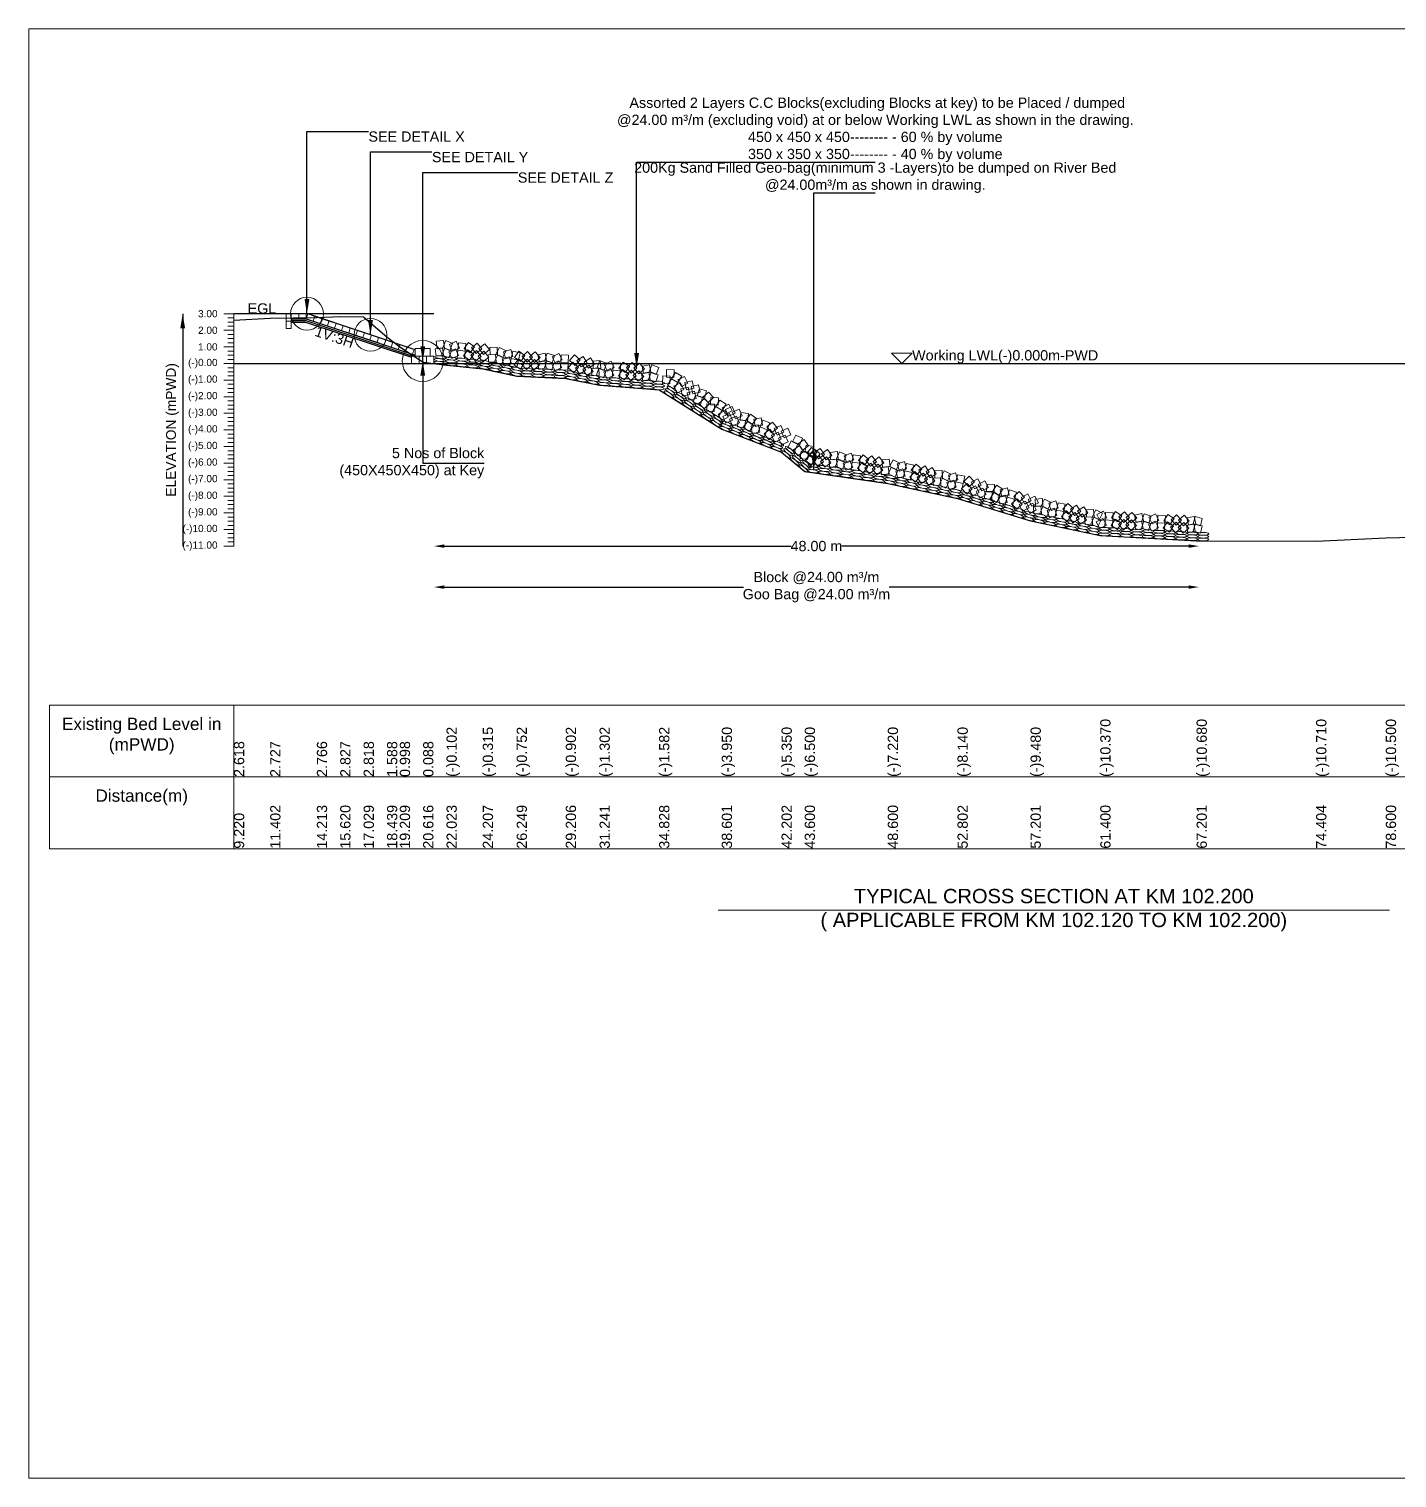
# Model space of a CAD drawing. Header units: inches. Extents: x 89000 to 380017, y -7071 to 0.
# Drawn here: x 175000 to 181674, y -7071 to 0 of the extents above; entities that cross this region are included whole.
import ezdxf

# ---------------------------------------------------------------- set-up
doc = ezdxf.new("R2010")
doc.units = ezdxf.units.IN
doc.header["$LTSCALE"] = 7
doc.header["$MEASUREMENT"] = 0
for name, color, linetype, lineweight in [('Cross section Data Border', 7, 'Continuous', 9), ('Cross Section Labels', 7, 'Continuous', 9), ('Existing_Bed_Level for Xsection', 7, 'Continuous', 25), ('Long Section Labels', 7, 'Continuous', 9)]:
    doc.layers.add(name, color=color, linetype=linetype, lineweight=lineweight)
doc.styles.get("Standard").update_dxf_attribs({"font": 'arial.ttf'})
doc.dimstyles.new('Appron Lebeling Style', dxfattribs={"dimtxt": 50, "dimasz": 50, "dimexe": 0.18, "dimexo": 0.0625, "dimgap": 0.09, "dimtad": 0, "dimtih": 1, "dimtoh": 1, "dimdec": 4, "dimzin": 0, "dimdsep": 46, "dimtxsty": 'Standard', "dimcen": 0.09, "dimse1": 1, "dimse2": 1, "dimadec": 0, "dimazin": 0, "dimtfac": 1, "dimtdec": 4, "dimtofl": 0, "dimtmove": 0, "dimatfit": 3, "dimfxl": 1, "dimtolj": 1, "dimtzin": 0, "dimarcsym": 0})
doc.dimstyles.get("Standard").update_dxf_attribs({"dimtxt": 0.18, "dimasz": 0.18, "dimexe": 0.18, "dimexo": 0.0625, "dimgap": 0.09, "dimtad": 0, "dimtih": 1, "dimtoh": 1, "dimdec": 4, "dimzin": 0, "dimdsep": 46, "dimtxsty": 'Standard', "dimcen": 0.09, "dimadec": 0, "dimazin": 0, "dimtfac": 1, "dimtdec": 4, "dimtofl": 0, "dimtmove": 0, "dimatfit": 3, "dimfxl": 1, "dimtolj": 1, "dimtzin": 0, "dimarcsym": 0})

# ---------------------------------------------------------------- blocks, each defined once
blk = doc.blocks.new('*D9')
at = {"layer": 'Cross Section Labels', "color": 0, "lineweight": -2, "transparency": 16777216}
for p, q in [((177025.9, -2523.5), (178718.3, -2523.5)), ((180657.9, -2523.5), (178965.5, -2523.5))]:
    blk.add_line(p, q, dxfattribs=at)
at = {"layer": 'Cross Section Labels', "color": 0, "transparency": 16777216}
for points in [[(177025.9, -2515.2), (177025.9, -2531.8), (176975.9, -2523.5)], [(180657.9, -2515.2), (180657.9, -2531.8), (180707.9, -2523.5)]]:
    blk.add_solid(points, dxfattribs=at)
at = {"layer": 'Defpoints', "color": 0, "transparency": 16777216}
for p in [(176975.9, -1632.5), (180707.9, -2497.6), (180707.9, -2523.5)]:
    blk.add_point(p, dxfattribs=at)
at = {"layer": 'Cross Section Labels', "color": 0, "transparency": 16777216, "insert": (178841.9, -2523.5), "char_height": 50, "attachment_point": 5}
blk.add_mtext('\\A1;48.00 m', dxfattribs=at)
blk = doc.blocks.new('*D10')
at = {"layer": 'Cross Section Labels', "color": 0, "lineweight": -2, "transparency": 16777216}
for p, q in [((177025.9, -2723.5), (178486.3, -2723.5)), ((180657.9, -2723.5), (179197.5, -2723.5))]:
    blk.add_line(p, q, dxfattribs=at)
at = {"layer": 'Cross Section Labels', "color": 0, "transparency": 16777216}
for points in [[(177025.9, -2715.2), (177025.9, -2731.8), (176975.9, -2723.5)], [(180657.9, -2715.2), (180657.9, -2731.8), (180707.9, -2723.5)]]:
    blk.add_solid(points, dxfattribs=at)
at = {"layer": 'Defpoints', "color": 0, "transparency": 16777216}
for p in [(176975.9, -1632.5), (180707.9, -2497.6), (180707.9, -2723.5)]:
    blk.add_point(p, dxfattribs=at)
at = {"layer": 'Cross Section Labels', "color": 0, "transparency": 16777216, "insert": (178841.9, -2723.5), "char_height": 50, "attachment_point": 5}
blk.add_mtext('\\A1;Block @24.00 m³/m ^JGoo Bag @24.00 m³/m ', dxfattribs=at)

msp = doc.modelspace()

# ---------------------------------------------------------------- linework, layer by layer
at = {"layer": 'Cross section Data Border'}
msp.add_lwpolyline([(175100, -3300), (184146.33638, -3300), (184146.33638, -4000), (175100, -4000)], close=True, dxfattribs=at)
for points in [[(176000, -3300), (176000, -4000)], [(175100, -3650), (184146.33638, -3650)]]:
    msp.add_lwpolyline(points, dxfattribs=at)
at = {"layer": 'Cross Section Labels'}
for points in [[(175000, 0), (185000, 0), (185000, -7071), (175000, -7071)], [(179258.66642, -1632.49), (179308.66642, -1582.49), (179208.66642, -1582.49)]]:
    msp.add_lwpolyline(points, close=True, dxfattribs=at)
msp.add_lwpolyline([(178362, -4300), (180000, -4300), (181638, -4300)], dxfattribs=at)
for centre, radius in [((176356.21642, -1389.49), 80), ((176666.04142, -1492.765), 80), ((176921.19142, -1620.34), 100)]:
    msp.add_circle(centre, radius, dxfattribs=at)
at = {"layer": 'Existing_Bed_Level for Xsection'}
for points in [[(176975.86642, -1389.49), (176000, -1389.49)], [(176000, -1420.432), (176176.75899, -1411.603), (176404.4432, -1408.444), (176518.47735, -1403.503), (176632.59719, -1404.232), (176746.7831, -1503.862), (176809.17609, -1551.652), (176923.07468, -1625.362), (177037.05686, -1640.752), (177214.01929, -1658.005), (177379.37047, -1693.402), (177618.91616, -1705.552), (177783.73779, -1737.952), (178074.29701, -1760.632), (178379.85887, -1952.44), (178671.57045, -2065.84), (178784.85405, -2158.99), (179189.85023, -2217.31), (179530.13962, -2291.83), (179886.53018, -2400.37), (180226.64328, -2472.46), (180696.51333, -2497.57), (181279.96528, -2500), (181619.83751, -2482.99), (182089.924, -2472.46)], [(176884.74142, -1565.665), (176359.95741, -1390.737), (176356.21642, -1389.49), (176352.27308, -1389.49), (176279.37308, -1389.49)], [(176279.37308, -1413.79), (176352.27308, -1413.79), (176884.74142, -1591.27945)], [(176279.37308, -1421.89), (176350.95863, -1421.89), (176873.40863, -1596.04)], [(176279.37308, -1429.99), (176349.64418, -1429.99), (176866.51642, -1602.28075)], [(176000, -1632.49), (183531.4803, -1632.49)]]:
    msp.add_lwpolyline(points, dxfattribs=at)
at = {"layer": 'Long Section Labels'}
for points in [[(176000, -1389.49), (175950, -1389.49)], [(176000, -1409.74), (175970, -1409.74)], [(176000, -2523.49), (176000, -2442.49), (176000, -2361.49), (176000, -2280.49), (176000, -2199.49), (176000, -2118.49), (176000, -2037.49), (176000, -1956.49), (176000, -1875.49), (176000, -1794.49), (176000, -1713.49), (176000, -1632.49), (176000, -1551.49), (176000, -1470.49), (176000, -1389.49)], [(176000, -1470.49), (175950, -1470.49)], [(176000, -1429.99), (175970, -1429.99)], [(176000, -1450.24), (175970, -1450.24)], [(176000, -1551.49), (175950, -1551.49)], [(176000, -1490.74), (175970, -1490.74)], [(176000, -1510.99), (175970, -1510.99)], [(176000, -1531.24), (175970, -1531.24)], [(176000, -1571.74), (175970, -1571.74)], [(176000, -1591.99), (175970, -1591.99)], [(176000, -1612.24), (175970, -1612.24)], [(176000, -1632.49), (175950, -1632.49)], [(176000, -1652.74), (175970, -1652.74)], [(176000, -1672.99), (175970, -1672.99)], [(176000, -1693.24), (175970, -1693.24)], [(176000, -1713.49), (175950, -1713.49)], [(176000, -1733.74), (175970, -1733.74)], [(176000, -1753.99), (175970, -1753.99)], [(176000, -1794.49), (175950, -1794.49)], [(176000, -1774.24), (175970, -1774.24)], [(176000, -1814.74), (175970, -1814.74)], [(176000, -1834.99), (175970, -1834.99)], [(176000, -1875.49), (175950, -1875.49)], [(176000, -1855.24), (175970, -1855.24)], [(176000, -1895.74), (175970, -1895.74)], [(176000, -1956.49), (175950, -1956.49)], [(176000, -1915.99), (175970, -1915.99)], [(176000, -1936.24), (175970, -1936.24)], [(176000, -1976.74), (175970, -1976.74)], [(176000, -2037.49), (175950, -2037.49)], [(176000, -1996.99), (175970, -1996.99)], [(176000, -2017.24), (175970, -2017.24)], [(176000, -2118.49), (175950, -2118.49)], [(176000, -2057.74), (175970, -2057.74)], [(176000, -2077.99), (175970, -2077.99)], [(176000, -2098.24), (175970, -2098.24)], [(176000, -2138.74), (175970, -2138.74)], [(176000, -2158.99), (175970, -2158.99)], [(176000, -2179.24), (175970, -2179.24)], [(176000, -2199.49), (175950, -2199.49)], [(176000, -2219.74), (175970, -2219.74)], [(176000, -2239.99), (175970, -2239.99)], [(176000, -2260.24), (175970, -2260.24)], [(176000, -2280.49), (175950, -2280.49)], [(176000, -2300.74), (175970, -2300.74)], [(176000, -2320.99), (175970, -2320.99)], [(176000, -2361.49), (175950, -2361.49)], [(176000, -2341.24), (175970, -2341.24)], [(176000, -2381.74), (175970, -2381.74)], [(176000, -2401.99), (175970, -2401.99)], [(176000, -2442.49), (175950, -2442.49)], [(176000, -2422.24), (175970, -2422.24)], [(176000, -2462.74), (175970, -2462.74)], [(176000, -2523.49), (175950, -2523.49)], [(176000, -2482.99), (175970, -2482.99)], [(176000, -2503.24), (175970, -2503.24)]]:
    msp.add_lwpolyline(points, dxfattribs=at)
for points in [[(176279.37308, -1389.49), (176255.07308, -1389.49), (176255.07308, -1425.94), (176279.37308, -1425.94)], [(176315.82308, -1389.49), (176279.37308, -1389.49), (176279.37308, -1413.79), (176315.82308, -1413.79)], [(176352.27308, -1389.49), (176315.82308, -1389.49), (176315.82308, -1413.79), (176352.27308, -1413.79)], [(176394.53692, -1402.2635), (176359.95741, -1390.737), (176352.27308, -1413.79), (176386.85258, -1425.3165)], [(176429.11642, -1413.79), (176394.53692, -1402.2635), (176386.85258, -1425.3165), (176421.43209, -1436.843)], [(176463.69593, -1425.3165), (176429.11642, -1413.79), (176421.43209, -1436.843), (176456.0116, -1448.36951)], [(176279.37308, -1425.94), (176255.07308, -1425.94), (176255.07308, -1462.39), (176279.37308, -1462.39)], [(176498.27544, -1436.843), (176463.69593, -1425.3165), (176456.0116, -1448.36951), (176490.5911, -1459.89601)], [(176532.85494, -1448.36951), (176498.27544, -1436.843), (176490.5911, -1459.89601), (176525.17061, -1471.42251)], [(176567.43445, -1459.89601), (176532.85494, -1448.36951), (176525.17061, -1471.42251), (176559.75011, -1482.94901)], [(176602.01396, -1471.42251), (176567.43445, -1459.89601), (176559.75011, -1482.94901), (176594.32962, -1494.47551)], [(176636.59346, -1482.94901), (176602.01396, -1471.42251), (176594.32962, -1494.47551), (176628.90913, -1506.00202)], [(176671.17297, -1494.47551), (176636.59346, -1482.94901), (176628.90913, -1506.00202), (176663.48863, -1517.52852)], [(176705.75247, -1506.00202), (176671.17297, -1494.47551), (176663.48863, -1517.52852), (176698.06814, -1529.05502)], [(176740.33198, -1517.52852), (176705.75247, -1506.00202), (176698.06814, -1529.05502), (176732.64765, -1540.58152)], [(176774.91149, -1529.05502), (176740.33198, -1517.52852), (176732.64765, -1540.58152), (176767.22715, -1552.10802)], [(176809.49099, -1540.58152), (176774.91149, -1529.05502), (176767.22715, -1552.10802), (176801.80666, -1563.63453)], [(176844.0705, -1552.10802), (176809.49099, -1540.58152), (176801.80666, -1563.63453), (176836.38616, -1575.16103)], [(176878.65001, -1563.63453), (176844.0705, -1552.10802), (176836.38616, -1575.16103), (176870.96567, -1586.68753)], [(177017.64747, -1555.52996), (176981.49469, -1560.17526), (176986.13999, -1596.32804), (177022.29277, -1591.68275)], [(177022.52473, -1519.40774), (176986.37195, -1524.05304), (176991.01725, -1560.20582), (177027.17003, -1555.56053)], [(177066.7398, -1534.9044), (177033.11356, -1520.83746), (177019.04662, -1554.46369), (177052.67286, -1568.53063)], [(177084.681, -1523.94519), (177051.48585, -1539.00123), (177066.5419, -1572.19638), (177099.73705, -1557.14034)], [(177131.7969, -1535.23719), (177095.51891, -1531.70026), (177091.98198, -1567.97825), (177128.25997, -1571.51518)], [(177173.59053, -1550.90586), (177143.92865, -1529.72155), (177122.74433, -1559.38344), (177152.40622, -1580.56775)], [(177186.95663, -1533.03017), (177158.79401, -1556.17038), (177181.93422, -1584.333), (177210.09684, -1561.19279)], [(177246.37682, -1564.70929), (177223.21419, -1536.56511), (177195.07001, -1559.72774), (177218.23264, -1587.87192)], [(177284.46021, -1552.09537), (177248.05781, -1553.95756), (177249.92001, -1590.35996), (177286.32241, -1588.49777)], [(177327.35825, -1570.93354), (177294.9084, -1554.33203), (177278.30689, -1586.78187), (177310.75674, -1603.38338)], [(176902.96642, -1596.04), (176866.51642, -1596.04), (176866.51642, -1632.49), (176902.96642, -1632.49)], [(176921.19142, -1559.59), (176884.74142, -1559.59), (176884.74142, -1596.04), (176921.19142, -1596.04)], [(176939.41642, -1596.04), (176902.96642, -1596.04), (176902.96642, -1632.49), (176939.41642, -1632.49)], [(176957.64142, -1559.59), (176921.19142, -1559.59), (176921.19142, -1596.04), (176957.64142, -1596.04)], [(176975.86642, -1596.04), (176939.41642, -1596.04), (176939.41642, -1632.49), (176975.86642, -1632.49)], [(177061.86254, -1571.02662), (177028.2363, -1556.95968), (177014.16936, -1590.58592), (177047.7956, -1604.65285)], [(177081.14407, -1560.22318), (177047.94892, -1575.27923), (177063.00497, -1608.47437), (177096.20012, -1593.41833)], [(177128.25997, -1571.51518), (177091.98198, -1567.97825), (177088.44505, -1604.25624), (177124.72304, -1607.79317)], [(177170.0536, -1587.18385), (177140.39171, -1565.99954), (177119.2074, -1595.66143), (177148.86929, -1616.84574)], [(177183.41969, -1569.30816), (177155.25708, -1592.44837), (177178.39729, -1620.61099), (177206.55991, -1597.47078)], [(177242.83989, -1600.98728), (177219.67726, -1572.8431), (177191.53307, -1596.00573), (177214.69571, -1624.14991)], [(177276.83017, -1587.73783), (177240.42777, -1589.60002), (177242.28997, -1626.00242), (177278.69237, -1624.14023)], [(177319.72821, -1606.576), (177287.27836, -1589.97449), (177270.67685, -1622.42433), (177303.1267, -1639.02584)], [(177342.59317, -1599.18938), (177307.90416, -1610.38203), (177319.09682, -1645.07103), (177353.78582, -1633.87838)], [(177350.22321, -1563.54692), (177315.5342, -1574.73957), (177326.72686, -1609.42857), (177361.41586, -1598.23592)], [(177388.1237, -1615.75404), (177352.48124, -1608.124), (177344.8512, -1643.76646), (177380.49366, -1651.3965)], [(177395.75374, -1580.11158), (177360.11128, -1572.48154), (177352.48124, -1608.124), (177388.1237, -1615.75404)], [(177418.10162, -1629.06064), (177387.48687, -1609.27833), (177367.70456, -1639.89308), (177398.31931, -1659.67539)], [(177419.94803, -1592.65743), (177389.33328, -1572.87512), (177369.55097, -1603.48987), (177400.16572, -1623.27218)], [(177430.62215, -1610.58283), (177403.56586, -1635.00741), (177427.99044, -1662.06369), (177455.04672, -1637.63912)], [(177432.46856, -1574.17963), (177405.41227, -1598.6042), (177429.83684, -1625.66049), (177456.89313, -1601.23592)], [(177491.45097, -1639.46503), (177467.00486, -1612.4282), (177439.96803, -1636.87431), (177464.41414, -1663.91114)], [(177493.29738, -1603.06183), (177468.85126, -1576.025), (177441.81443, -1600.47111), (177466.26055, -1627.50794)], [(177516.10953, -1618.37376), (177480.47038, -1626.01926), (177488.11588, -1661.6584), (177523.75503, -1654.0129)], [(177517.95593, -1581.97055), (177482.31679, -1589.61605), (177489.96229, -1625.2552), (177525.60143, -1617.6097)], [(177561.46338, -1630.1273), (177526.78072, -1618.91501), (177515.56843, -1653.59767), (177550.25109, -1664.80996)], [(177563.30979, -1593.7241), (177528.62713, -1582.51181), (177517.41484, -1617.19447), (177552.0975, -1628.40676)], [(177582.85716, -1619.18771), (177550.39792, -1635.77084), (177566.98106, -1668.23008), (177599.4403, -1651.64695)], [(177584.70357, -1582.7845), (177552.24433, -1599.36764), (177568.82747, -1631.82688), (177601.2867, -1615.24374)], [(177632.29353, -1591.8737), (177595.89032, -1590.02729), (177594.04392, -1626.4305), (177630.44712, -1628.2769)], [(177688.48588, -1614.59212), (177661.01301, -1590.63709), (177637.05797, -1618.10996), (177664.53085, -1642.06499)], [(177703.51894, -1598.09363), (177673.24939, -1618.4002), (177693.55596, -1648.66975), (177723.82551, -1628.36318)], [(177759.59499, -1635.37369), (177739.26432, -1605.12032), (177709.01095, -1625.45099), (177729.34162, -1655.70436)], [(177787.01499, -1618.02347), (177750.64898, -1620.49648), (177753.12199, -1656.86249), (177789.488, -1654.38949)], [(177818.10536, -1631.43591), (177783.74071, -1619.2838), (177771.5886, -1653.64844), (177805.95324, -1665.80056)], [(177839.78896, -1621.08266), (177806.89039, -1636.77619), (177822.58392, -1669.67475), (177855.48249, -1653.98122)], [(177929.20198, -1646.32339), (177899.137, -1625.71515), (177878.52876, -1655.78013), (177908.59374, -1676.38837)], [(177630.44712, -1628.2769), (177594.04392, -1626.4305), (177592.19751, -1662.8337), (177628.60071, -1664.68011)], [(177681.45523, -1650.35764), (177653.98236, -1626.40261), (177630.02733, -1653.87548), (177657.5002, -1677.83052)], [(177696.48829, -1633.85915), (177666.21874, -1654.16572), (177686.52531, -1684.43527), (177716.79486, -1664.1287)], [(177752.56434, -1671.13921), (177732.23367, -1640.88584), (177701.9803, -1661.21651), (177722.31097, -1691.46988)], [(177779.98434, -1653.789), (177743.61833, -1656.262), (177746.09134, -1692.62802), (177782.45735, -1690.15501)], [(177815.26883, -1667.77538), (177780.90419, -1655.62326), (177768.75207, -1689.98791), (177803.11671, -1702.14002)], [(177836.95243, -1657.42212), (177804.05387, -1673.11565), (177819.7474, -1706.01422), (177852.64596, -1690.32069)], [(177884.27737, -1667.80323), (177847.93791, -1664.9667), (177845.10138, -1701.30616), (177881.44085, -1704.14269)], [(177887.1139, -1631.46376), (177850.77444, -1628.62724), (177847.93791, -1664.9667), (177884.27737, -1667.80323)], [(177926.36545, -1682.66285), (177896.30047, -1662.05461), (177875.69223, -1692.11959), (177905.75721, -1712.72783)], [(177939.38426, -1664.53267), (177911.67322, -1688.21179), (177935.35235, -1715.92283), (177963.06339, -1692.24371)], [(177942.22079, -1628.19321), (177914.50975, -1651.87233), (177938.18887, -1679.58337), (177965.89991, -1655.90424)], [(177999.40445, -1695.05977), (177975.70327, -1667.3676), (177948.01109, -1691.06878), (177971.71227, -1718.76095)], [(178002.24097, -1658.72031), (177978.53979, -1631.02813), (177950.84762, -1654.72932), (177974.5488, -1682.42149)], [(178024.62792, -1674.64746), (177988.79389, -1681.32012), (177995.46654, -1717.15415), (178031.30058, -1710.48149)], [(178027.46445, -1638.30799), (177991.63041, -1644.98065), (177998.30307, -1680.81469), (178034.13711, -1674.14203)], [(178069.64507, -1687.63107), (178035.28043, -1675.47895), (178023.12832, -1709.84359), (178057.49296, -1721.99571)], [(178072.4816, -1651.2916), (178038.11696, -1639.13949), (178025.96485, -1673.50413), (178060.32949, -1685.65624)], [(178128.07054, -1694.70472), (178091.64624, -1693.33618), (178090.2777, -1729.76048), (178126.702, -1731.12902)], [(178147.4494, -1663.83301), (178111.0251, -1662.46447), (178109.65656, -1698.88877), (178146.08086, -1700.25731)], [(178184.54997, -1694.99333), (178153.67826, -1675.61447), (178134.2994, -1706.48618), (178165.17111, -1725.86504)], [(178214.93328, -1727.68995), (178197.86774, -1695.48173), (178165.65951, -1712.54727), (178182.72505, -1744.7555)], [(178165.17111, -1725.86504), (178134.2994, -1706.48618), (178114.92055, -1737.35788), (178145.79225, -1756.73674)], [(178195.55442, -1758.56166), (178178.48888, -1726.35344), (178146.28065, -1743.41898), (178163.34619, -1775.6272)], [(178215.50086, -1748.54504), (178179.96511, -1756.65756), (178188.07763, -1792.19331), (178223.61338, -1784.08079)], [(178234.87972, -1717.67334), (178199.34397, -1725.78586), (178207.45649, -1761.32161), (178242.99224, -1753.20909)], [(178273.87486, -1772.57056), (178265.73404, -1737.04128), (178230.20476, -1745.1821), (178238.34558, -1780.71138)], [(178305.69097, -1766.1971), (178270.85343, -1755.47573), (178260.13206, -1790.31328), (178294.96961, -1801.03465)], [(178254.496, -1803.44227), (178246.35518, -1767.91299), (178210.8259, -1776.05381), (178218.96672, -1811.58309)], [(178286.31211, -1797.06881), (178251.47457, -1786.34744), (178240.7532, -1821.18499), (178275.59075, -1831.90636)], [(178320.16062, -1829.46321), (178295.36181, -1802.74951), (178268.64811, -1827.54831), (178293.44691, -1854.26201)], [(178339.53948, -1798.5915), (178314.74067, -1771.8778), (178288.02697, -1796.6766), (178312.82577, -1823.3903)], [(178344.17249, -1830.35674), (178307.74819, -1828.9882), (178306.37965, -1865.4125), (178342.80395, -1866.78104)], [(178363.55135, -1799.48503), (178327.12705, -1798.11649), (178325.75851, -1834.54079), (178362.18281, -1835.90933)], [(178400.65192, -1830.64535), (178369.78021, -1811.26649), (178350.40135, -1842.13819), (178381.27306, -1861.51705)], [(178431.03523, -1863.34197), (178413.96969, -1831.13375), (178381.76146, -1848.19929), (178398.827, -1880.40751)], [(178381.27306, -1861.51705), (178350.40135, -1842.13819), (178331.02249, -1873.0099), (178361.8942, -1892.38876)], [(178411.65637, -1894.21368), (178394.59083, -1862.00545), (178362.3826, -1879.071), (178379.44814, -1911.27922)], [(178417.79928, -1875.66071), (178384.4321, -1890.33156), (178399.10295, -1923.69874), (178432.47013, -1909.02789)], [(178431.00606, -1841.68744), (178397.63888, -1856.35829), (178412.30973, -1889.72547), (178445.67691, -1875.05462)], [(178466.45084, -1922.21554), (178451.75343, -1888.86005), (178418.39794, -1903.55747), (178433.09536, -1936.91296)], [(178479.65762, -1888.24226), (178464.96021, -1854.88678), (178431.60472, -1869.58419), (178446.30213, -1902.93968)], [(178496.49327, -1909.95425), (178460.25864, -1905.99769), (178456.30207, -1942.23231), (178492.5367, -1946.18888)], [(178509.70004, -1875.98097), (178473.46542, -1872.02441), (178469.50885, -1908.25903), (178505.74348, -1912.2156)], [(178549.05211, -1901.40799), (178519.65893, -1879.85239), (178498.10334, -1909.24557), (178527.49652, -1930.80117)], [(178572.80138, -1897.75551), (178536.77296, -1903.28318), (178542.30062, -1939.3116), (178578.32905, -1933.78394)], [(178615.11431, -1921.35708), (178581.14103, -1908.15031), (178567.93425, -1942.12358), (178601.90753, -1955.33036)], [(178535.84533, -1935.38127), (178506.45216, -1913.82567), (178484.89656, -1943.21885), (178514.28974, -1964.77444)], [(178559.59461, -1931.72879), (178523.56618, -1937.25645), (178529.09384, -1973.28488), (178565.12227, -1967.75722)], [(178601.90753, -1955.33036), (178567.93425, -1942.12358), (178554.72748, -1976.09686), (178588.70075, -1989.30364)], [(178637.91364, -1981.7079), (178615.07829, -1953.29753), (178586.66792, -1976.13287), (178609.50327, -2004.54325)], [(178651.12042, -1947.73462), (178628.28507, -1919.32425), (178599.87469, -1942.1596), (178622.71004, -1970.56997)], [(178655.61222, -1968.10815), (178622.24504, -1982.779), (178636.91589, -2016.14618), (178670.28307, -2001.47533)], [(178668.819, -1934.13487), (178635.45182, -1948.80572), (178650.12267, -1982.1729), (178683.48985, -1967.50205)], [(178717.47056, -1980.6897), (178702.77315, -1947.33421), (178669.41766, -1962.03163), (178684.11507, -1995.38711)], [(178704.26378, -2014.66297), (178689.56637, -1981.30749), (178656.21088, -1996.0049), (178670.9083, -2029.36039)], [(178750.97202, -2025.15112), (178717.78235, -2010.08302), (178702.71424, -2043.2727), (178735.90392, -2058.3408)], [(178774.12246, -1996.99691), (178740.93278, -1981.92881), (178725.86468, -2015.11849), (178759.05436, -2030.18659)], [(178780.42228, -2061.59012), (178759.22512, -2031.93742), (178729.57242, -2053.13458), (178750.76958, -2082.78728)], [(178803.57272, -2033.43591), (178782.37556, -2003.7832), (178752.72285, -2024.98036), (178773.92001, -2054.63307)], [(178827.27559, -2037.37827), (178791.32169, -2031.38498), (178785.3284, -2067.33888), (178821.28231, -2073.33217)], [(178845.64539, -2064.01427), (178816.98519, -2041.49327), (178794.46419, -2070.15347), (178823.12439, -2092.67447)], [(178860.10854, -2073.00712), (178831.95432, -2049.85669), (178808.80389, -2078.0109), (178836.9581, -2101.16134)], [(178859.81641, -2046.7697), (178830.62322, -2068.59537), (178852.44889, -2097.78856), (178881.64208, -2075.96289)], [(178804.12516, -2065.53248), (178768.17126, -2059.53919), (178762.17797, -2095.49309), (178798.13187, -2101.48638)], [(178836.9581, -2101.16134), (178808.80389, -2078.0109), (178785.65345, -2106.16511), (178813.80766, -2129.31555)], [(178840.45013, -2100.09213), (178811.78993, -2077.57113), (178789.26893, -2106.23133), (178817.92913, -2128.75233)], [(178854.62115, -2082.84755), (178825.42796, -2104.67323), (178847.25363, -2133.86642), (178876.44682, -2112.04075)], [(178912.5276, -2117.21569), (178890.67869, -2088.03989), (178861.50289, -2109.8888), (178883.3518, -2139.06461)], [(178917.72286, -2081.13784), (178895.87395, -2051.96203), (178866.69815, -2073.81094), (178888.54706, -2102.98675)], [(178939.02592, -2098.48803), (178902.83362, -2102.81469), (178907.16028, -2139.00699), (178943.35258, -2134.68033)], [(178944.22118, -2062.41017), (178908.02888, -2066.73683), (178912.35554, -2102.92913), (178948.54784, -2098.60247)], [(178983.10277, -2114.37355), (178949.60175, -2100.01096), (178935.23915, -2133.51198), (178968.74017, -2147.87458)], [(178988.29803, -2078.2957), (178954.79701, -2063.9331), (178940.43441, -2097.43412), (178973.93543, -2111.79672)], [(179005.41413, -2105.45327), (178971.56406, -2118.97271), (178985.0835, -2152.82278), (179018.93357, -2139.30335)], [(179010.6094, -2069.37542), (178976.75932, -2082.89485), (178990.27876, -2116.74492), (179024.12883, -2103.22549)], [(179051.96323, -2118.89199), (179015.88538, -2113.69673), (179010.69011, -2149.77459), (179046.76797, -2154.96985)], [(179057.15849, -2082.81413), (179021.08064, -2077.61887), (179015.88538, -2113.69673), (179051.96323, -2118.89199)], [(179092.99513, -2136.45895), (179064.33493, -2113.93795), (179041.81393, -2142.59815), (179070.47413, -2165.11915)], [(179098.19039, -2100.38109), (179069.53019, -2077.86009), (179047.00919, -2106.52029), (179075.66939, -2129.04129)], [(179107.16615, -2119.21438), (179077.97295, -2141.04005), (179099.79863, -2170.23324), (179128.99182, -2148.40757)], [(179112.36141, -2083.13652), (179083.16822, -2104.96219), (179104.99389, -2134.15539), (179134.18708, -2112.32971)], [(179170.26786, -2117.50466), (179148.41895, -2088.32886), (179119.24315, -2110.17777), (179141.09206, -2139.35357)], [(179196.76618, -2098.77699), (179160.57388, -2103.10365), (179164.90054, -2139.29595), (179201.09284, -2134.96929)], [(179248.15126, -2118.62991), (179215.77977, -2101.87613), (179199.02599, -2134.24762), (179231.39748, -2151.0014)], [(179271.05067, -2111.35079), (179236.30947, -2122.38035), (179247.33902, -2157.12156), (179282.08023, -2146.092)], [(179316.50288, -2128.12918), (179280.89666, -2120.33177), (179273.09925, -2155.93799), (179308.70547, -2163.7354)], [(179165.0726, -2153.58252), (179143.22369, -2124.40671), (179114.04789, -2146.25562), (179135.8968, -2175.43143)], [(179191.57092, -2134.85485), (179155.37862, -2139.18151), (179159.70528, -2175.37381), (179195.89758, -2171.04715)], [(179240.35385, -2154.23613), (179207.98236, -2137.48235), (179191.22858, -2169.85384), (179223.60007, -2186.60762)], [(179263.25326, -2146.95701), (179228.51206, -2157.98657), (179239.54161, -2192.72778), (179274.28282, -2181.69822)], [(179308.70547, -2163.7354), (179273.09925, -2155.93799), (179265.30184, -2191.54421), (179300.90807, -2199.34162)], [(179348.35569, -2184.23113), (179321.4038, -2159.6914), (179296.86407, -2186.64329), (179323.81596, -2211.18302)], [(179356.1531, -2148.62491), (179329.20121, -2124.08518), (179304.66148, -2151.03707), (179331.61337, -2175.5768)], [(179363.73972, -2168.05942), (179333.0409, -2187.711), (179352.69247, -2218.40982), (179383.3913, -2198.75825)], [(179371.53713, -2132.4532), (179340.83831, -2152.10478), (179360.48988, -2182.8036), (179391.18871, -2163.15203)], [(179419.00191, -2206.53561), (179399.3259, -2175.85244), (179368.64273, -2195.52845), (179388.31874, -2226.21162)], [(179426.79932, -2170.92939), (179407.1233, -2140.24622), (179376.44014, -2159.92223), (179396.11615, -2190.6054)], [(179446.78834, -2189.77849), (179410.37759, -2191.46964), (179412.06874, -2227.88039), (179448.47949, -2226.18924)], [(179454.58575, -2154.17227), (179418.175, -2155.86342), (179419.86615, -2192.27417), (179456.2769, -2190.58302)], [(179497.3948, -2173.21177), (179465.02332, -2156.45799), (179448.26953, -2188.82948), (179480.64102, -2205.58326)], [(179520.29421, -2165.93266), (179485.55301, -2176.96221), (179496.58256, -2211.70342), (179531.32377, -2200.67386)], [(179565.74642, -2182.71104), (179530.1402, -2174.91363), (179522.3428, -2210.51985), (179557.94902, -2218.31726)], [(179612.24172, -2209.50783), (179587.33825, -2182.89168), (179560.7221, -2207.79516), (179585.62557, -2234.41131)], [(179489.5974, -2208.81799), (179457.22591, -2192.06421), (179440.47213, -2224.4357), (179472.84361, -2241.18948)], [(179512.49681, -2201.53888), (179477.7556, -2212.56843), (179488.78516, -2247.30964), (179523.52636, -2236.28008)], [(179557.94902, -2218.31726), (179522.3428, -2210.51985), (179514.54539, -2246.12607), (179550.15161, -2253.92348)], [(179601.62232, -2244.3766), (179576.71884, -2217.76045), (179550.10269, -2242.66392), (179575.00617, -2269.28007)], [(179618.25014, -2229.48672), (179586.07832, -2246.62079), (179603.2124, -2278.79261), (179635.38422, -2261.65853)], [(179628.86954, -2194.61795), (179596.69773, -2211.75203), (179613.8318, -2243.92385), (179646.00362, -2226.78977)], [(179670.25896, -2272.25831), (179653.09927, -2240.10014), (179620.94111, -2257.25983), (179638.1008, -2289.418)], [(179680.87837, -2237.38954), (179663.71867, -2205.23138), (179631.56051, -2222.39107), (179648.7202, -2254.54923)], [(179699.29627, -2257.77655), (179662.86688, -2256.551), (179661.64133, -2292.9804), (179698.07072, -2294.20594)], [(179709.91567, -2222.90779), (179673.48628, -2221.68224), (179672.26073, -2258.11163), (179708.69012, -2259.33718)], [(179740.44593, -2280.17798), (179709.51766, -2260.88951), (179690.2292, -2291.81778), (179721.15746, -2311.10624)], [(179751.06533, -2245.30921), (179720.13707, -2226.02075), (179700.8486, -2256.94902), (179731.77687, -2276.23748)], [(179774.47344, -2239.88437), (179738.96158, -2248.10081), (179747.17802, -2283.61268), (179782.68989, -2275.39623)], [(179818.43858, -2260.24325), (179783.56982, -2249.62384), (179772.95041, -2284.4926), (179807.81918, -2295.11201)], [(179856.32307, -2283.84367), (179831.4196, -2257.22752), (179804.80345, -2282.13099), (179829.70692, -2308.74714)], [(179763.85404, -2274.75313), (179728.34217, -2282.96958), (179736.55862, -2318.48144), (179772.07048, -2310.26499)], [(179807.81918, -2295.11201), (179772.95041, -2284.4926), (179762.33101, -2319.36137), (179797.19977, -2329.98077)], [(179845.70367, -2318.71243), (179820.80019, -2292.09628), (179794.18404, -2316.99976), (179819.08752, -2343.61591)], [(179862.33149, -2303.82255), (179830.15967, -2320.95663), (179847.29375, -2353.12845), (179879.46557, -2335.99437)], [(179872.9509, -2268.95379), (179840.77908, -2286.08787), (179857.91316, -2318.25968), (179890.08497, -2301.1256)], [(179914.34031, -2346.59414), (179897.18062, -2314.43598), (179865.02246, -2331.59567), (179882.18215, -2363.75383)], [(179924.95972, -2311.72538), (179907.80003, -2279.56721), (179875.64186, -2296.7269), (179892.80155, -2328.88507)], [(179937.24909, -2327.44315), (179900.85053, -2329.37892), (179902.78629, -2365.77748), (179939.18485, -2363.84171)], [(179944.80708, -2291.78534), (179908.40852, -2293.72111), (179910.34428, -2330.11967), (179946.74284, -2328.18391)], [(179980.18511, -2346.19459), (179947.70178, -2329.65869), (179931.16589, -2362.14202), (179963.64922, -2378.67792)], [(179987.7431, -2310.53678), (179955.25977, -2294.00089), (179938.72388, -2326.48422), (179971.20721, -2343.02011)], [(180010.59308, -2303.10396), (179975.92677, -2314.3667), (179987.18951, -2349.03301), (180021.85582, -2337.77028)], [(180056.157, -2319.57657), (180020.4992, -2312.01858), (180012.94121, -2347.67639), (180048.59901, -2355.23438)], [(180095.94404, -2339.80543), (180068.82787, -2315.44734), (180044.46979, -2342.56351), (180071.58595, -2366.92159)], [(180111.21907, -2323.53071), (180080.65297, -2343.38811), (180100.51038, -2373.95421), (180131.07647, -2354.0968)], [(180166.73853, -2361.63471), (180146.8568, -2331.08444), (180116.30653, -2350.96618), (180136.18826, -2381.51645)], [(180003.03509, -2338.76177), (179968.36878, -2350.02451), (179979.63152, -2384.69082), (180014.29783, -2373.42808)], [(180048.59901, -2355.23438), (180012.94121, -2347.67639), (180005.38322, -2383.33419), (180041.04102, -2390.89218)], [(180088.38605, -2375.46324), (180061.26988, -2351.10515), (180036.9118, -2378.22132), (180064.02796, -2402.5794)], [(180103.66108, -2359.18852), (180073.09498, -2379.04592), (180092.95239, -2409.61201), (180123.51848, -2389.75461)], [(180159.18054, -2397.29252), (180139.29881, -2366.74225), (180108.74854, -2386.62399), (180128.63027, -2417.17426)], [(180186.85375, -2380.34908), (180150.45519, -2382.28485), (180152.39095, -2418.68341), (180188.78951, -2416.74764)], [(180194.41174, -2344.69127), (180158.01318, -2346.62704), (180159.94894, -2383.0256), (180196.3475, -2381.08984)], [(180229.78977, -2399.10052), (180197.30644, -2382.56462), (180180.77054, -2415.04795), (180213.25387, -2431.58385)], [(180237.34776, -2363.44271), (180204.86443, -2346.90682), (180188.32853, -2379.39014), (180220.81186, -2395.92604)], [(180239.81529, -2388.61663), (180207.3112, -2405.11168), (180223.80624, -2437.61577), (180256.31033, -2421.12072)], [(180241.76041, -2352.21857), (180209.25632, -2368.71361), (180225.75136, -2401.21771), (180258.25546, -2384.72266)], [(180287.38042, -2397.83485), (180250.98236, -2395.88973), (180249.03723, -2432.28779), (180285.4353, -2434.23292)], [(180289.32554, -2361.43679), (180252.92748, -2359.49167), (180250.98236, -2395.88973), (180287.38042, -2397.83485)], [(180329.82001, -2411.65859), (180299.25903, -2391.79332), (180279.39377, -2422.35431), (180309.95475, -2442.21957)], [(180331.76514, -2375.26052), (180301.20415, -2355.39526), (180281.33889, -2385.95625), (180311.89988, -2405.82151)], [(180342.39061, -2393.2148), (180315.26819, -2417.56591), (180339.6193, -2444.68834), (180366.74172, -2420.33723)], [(180344.33574, -2356.81674), (180317.21331, -2381.16785), (180341.56442, -2408.29028), (180368.68684, -2383.93917)], [(180403.14088, -2422.26186), (180378.76818, -2395.15883), (180351.66515, -2419.53153), (180376.03785, -2446.63456)], [(180405.086, -2385.86379), (180380.7133, -2358.76077), (180353.61028, -2383.13347), (180377.98298, -2410.23649)], [(180427.85654, -2401.23753), (180392.19679, -2408.78635), (180399.74561, -2444.4461), (180435.40537, -2436.89728)], [(180429.80167, -2364.83947), (180394.14192, -2372.38829), (180401.69074, -2408.04804), (180437.35049, -2400.49922)], [(180473.17836, -2413.11403), (180438.52623, -2401.80772), (180427.21992, -2436.45985), (180461.87205, -2447.76616)], [(180475.12348, -2376.71597), (180440.47136, -2365.40966), (180429.16505, -2400.06179), (180463.81718, -2411.3681)], [(180494.60173, -2402.2325), (180462.09764, -2418.72754), (180478.59268, -2451.23163), (180511.09677, -2434.73659)], [(180496.54685, -2365.83443), (180464.04276, -2382.32948), (180480.53781, -2414.83357), (180513.0419, -2398.33853)], [(180544.11199, -2375.05266), (180507.71392, -2373.10753), (180505.7688, -2409.5056), (180542.16686, -2411.45072)], [(180586.55158, -2388.87639), (180555.99059, -2369.01113), (180536.12533, -2399.57211), (180566.68632, -2419.43737)], [(180599.12218, -2370.43261), (180571.99975, -2394.78372), (180596.35086, -2421.90614), (180623.47329, -2397.55503)], [(180659.87244, -2399.47966), (180635.49974, -2372.37664), (180608.39672, -2396.74934), (180632.76942, -2423.85236)], [(180684.58811, -2378.45534), (180648.92836, -2386.00416), (180656.47718, -2421.66391), (180692.13693, -2414.11509)], [(180724.59284, -2388.81846), (180689.42636, -2379.2309), (180679.8388, -2414.39738), (180715.00528, -2423.98494)], [(180542.16686, -2411.45072), (180505.7688, -2409.5056), (180503.82368, -2445.90366), (180540.22174, -2447.84878)], [(180584.60646, -2425.27445), (180554.04547, -2405.40919), (180534.18021, -2435.97018), (180564.74119, -2455.83544)], [(180597.17705, -2406.83067), (180570.05463, -2431.18178), (180594.40574, -2458.30421), (180621.52816, -2433.9531)], [(180657.92732, -2435.87772), (180633.55462, -2408.7747), (180606.4516, -2433.1474), (180630.8243, -2460.25042)], [(180682.64299, -2414.8534), (180646.98324, -2422.40222), (180654.53206, -2458.06197), (180690.19181, -2450.51315)], [(180724.44103, -2425.26814), (180689.27455, -2415.68058), (180679.68699, -2450.84706), (180714.85347, -2460.43462)]]:
    msp.add_lwpolyline(points, close=True, dxfattribs=at)
for centre, major_axis in [((177003.50207, -1629.27392), (26.71439, -3.60701)), ((177005.34459, -1615.62775), (26.71439, -3.60701)), ((177007.18712, -1601.98158), (26.71439, -3.60701)), ((177058.09558, -1622.05024), (26.82959, -2.61576)), ((177059.43176, -1608.34522), (26.82959, -2.61576)), ((177111.75476, -1627.28176), (26.82959, -2.61576)), ((177113.09094, -1613.57674), (26.82959, -2.61576)), ((177165.41394, -1632.51327), (26.82959, -2.61576)), ((177166.75012, -1618.80826), (26.82959, -2.61576)), ((177224.22158, -1624.98407), (26.35958, -5.64284)), ((177056.75941, -1635.75526), (26.82959, -2.61576)), ((177110.41859, -1640.98678), (26.82959, -2.61576)), ((177164.07777, -1646.21829), (26.82959, -2.61576)), ((177218.45666, -1651.91393), (26.35958, -5.64284)), ((177221.33912, -1638.449), (26.35958, -5.64284)), ((177271.17582, -1663.1996), (26.35958, -5.64284)), ((177274.05828, -1649.73467), (26.35958, -5.64284)), ((177276.94074, -1636.26974), (26.35958, -5.64284)), ((177323.89498, -1674.48528), (26.35958, -5.64284)), ((177326.77744, -1661.02035), (26.35958, -5.64284)), ((177329.6599, -1647.55542), (26.35958, -5.64284)), ((177376.61414, -1685.77096), (26.35958, -5.64284)), ((177379.4966, -1672.30603), (26.35958, -5.64284)), ((177382.37906, -1658.8411), (26.35958, -5.64284)), ((177429.27647, -1689.03943), (26.92219, -1.36552)), ((177429.974, -1675.28711), (26.92219, -1.36552)), ((177430.67153, -1661.53479), (26.92219, -1.36552)), ((177483.12085, -1691.77047), (26.92219, -1.36552)), ((177483.81839, -1678.01815), (26.92219, -1.36552)), ((177484.51592, -1664.26583), (26.92219, -1.36552)), ((177536.96524, -1694.50152), (26.92219, -1.36552)), ((177537.66277, -1680.74919), (26.92219, -1.36552)), ((177538.3603, -1666.99687), (26.92219, -1.36552)), ((177590.80962, -1697.23256), (26.92219, -1.36552)), ((177591.50715, -1683.48024), (26.92219, -1.36552)), ((177592.20469, -1669.72791), (26.92219, -1.36552)), ((177645.18851, -1703.69975), (26.45059, -5.19955)), ((177647.84453, -1690.18833), (26.45059, -5.19955)), ((177650.50055, -1676.67691), (26.45059, -5.19955)), ((177700.74571, -1700.58744), (26.45059, -5.19955)), ((177703.40173, -1687.07602), (26.45059, -5.19955)), ((177756.30291, -1697.47513), (26.45059, -5.19955)), ((177698.08968, -1714.09886), (26.45059, -5.19955)), ((177750.99086, -1724.49797), (26.45059, -5.19955)), ((177753.64689, -1710.98655), (26.45059, -5.19955)), ((177803.40193, -1732.58097), (26.87505, -2.09777)), ((177804.47351, -1718.85273), (26.87505, -2.09777)), ((177805.54509, -1705.12449), (26.87505, -2.09777)), ((177857.15204, -1736.77651), (26.87505, -2.09777)), ((177858.22361, -1723.04827), (26.87505, -2.09777)), ((177859.29519, -1709.32002), (26.87505, -2.09777)), ((177910.90214, -1740.97205), (26.87505, -2.09777)), ((177911.97372, -1727.2438), (26.87505, -2.09777)), ((177913.04529, -1713.51556), (26.87505, -2.09777)), ((177964.65225, -1745.16758), (26.87505, -2.09777)), ((177965.72382, -1731.43934), (26.87505, -2.09777)), ((177966.7954, -1717.7111), (26.87505, -2.09777)), ((178018.40235, -1749.36312), (26.87505, -2.09777)), ((178019.47393, -1735.63488), (26.87505, -2.09777)), ((178020.5455, -1721.90664), (26.87505, -2.09777)), ((178072.15245, -1753.55866), (26.87505, -2.09777)), ((178073.22403, -1739.83042), (26.87505, -2.09777)), ((178074.29561, -1726.10218), (26.87505, -2.09777)), ((178121.3431, -1782.03481), (22.83134, -14.33174)), ((178128.664, -1770.37216), (22.83134, -14.33174)), ((178135.9849, -1758.70952), (22.83134, -14.33174)), ((178167.00578, -1810.6983), (22.83134, -14.33174)), ((178174.32668, -1799.03565), (22.83134, -14.33174)), ((178181.64759, -1787.37301), (22.83134, -14.33174)), ((178212.66847, -1839.36178), (22.83134, -14.33174)), ((178219.98937, -1827.69914), (22.83134, -14.33174)), ((178227.31027, -1816.03649), (22.83134, -14.33174)), ((178272.97296, -1844.69998), (22.83134, -14.33174)), ((178258.33115, -1868.02527), (22.83134, -14.33174)), ((178265.65205, -1856.36262), (22.83134, -14.33174)), ((178303.99384, -1896.68876), (22.83134, -14.33174)), ((178311.31474, -1885.02611), (22.83134, -14.33174)), ((178318.63564, -1873.36347), (22.83134, -14.33174)), ((178349.65652, -1925.35224), (22.83134, -14.33174)), ((178356.97742, -1913.6896), (22.83134, -14.33174)), ((178364.29833, -1902.02695), (22.83134, -14.33174)), ((178395.33886, -1951.07076), (25.12513, -9.76714)), ((178400.32809, -1938.23641), (25.12513, -9.76714)), ((178405.31731, -1925.40206), (25.12513, -9.76714)), ((178445.58911, -1970.60505), (25.12513, -9.76714)), ((178450.57834, -1957.7707), (25.12513, -9.76714)), ((178455.56756, -1944.93635), (25.12513, -9.76714)), ((178495.83936, -1990.13934), (25.12513, -9.76714)), ((178500.82859, -1977.30499), (25.12513, -9.76714)), ((178505.81782, -1964.47064), (25.12513, -9.76714)), ((178556.06807, -1984.00493), (25.12513, -9.76714)), ((178546.08961, -2009.67363), (25.12513, -9.76714)), ((178551.07884, -1996.83928), (25.12513, -9.76714)), ((178596.33987, -2029.20792), (25.12513, -9.76714)), ((178601.32909, -2016.37357), (25.12513, -9.76714)), ((178606.31832, -2003.53922), (25.12513, -9.76714)), ((178646.59012, -2048.74221), (25.12513, -9.76714)), ((178651.57934, -2035.90786), (25.12513, -9.76714)), ((178656.56857, -2023.07351), (25.12513, -9.76714)), ((178703.5633, -2065.40574), (20.82161, -17.12103)), ((178712.30902, -2054.7697), (20.82161, -17.12103)), ((178694.81758, -2076.04178), (20.82161, -17.12103)), ((178736.46079, -2110.28385), (20.82161, -17.12103)), ((178745.20651, -2099.64781), (20.82161, -17.12103)), ((178753.95223, -2089.01177), (20.82161, -17.12103)), ((178786.84972, -2133.88988), (20.82161, -17.12103)), ((178795.59544, -2123.25384), (20.82161, -17.12103)), ((178778.104, -2144.52592), (20.82161, -17.12103)), ((178824.94523, -2157.80716), (26.68158, -3.84218)), ((178826.90788, -2144.17775), (26.68158, -3.84218)), ((178828.87053, -2130.54834), (26.68158, -3.84218)), ((178878.30838, -2165.49153), (26.68158, -3.84218)), ((178880.27104, -2151.86212), (26.68158, -3.84218)), ((178882.23369, -2138.23271), (26.68158, -3.84218)), ((178931.67154, -2173.1759), (26.68158, -3.84218)), ((178933.6342, -2159.54649), (26.68158, -3.84218)), ((178935.59685, -2145.91707), (26.68158, -3.84218)), ((178985.0347, -2180.86027), (26.68158, -3.84218)), ((178986.99736, -2167.23085), (26.68158, -3.84218)), ((178988.96001, -2153.60144), (26.68158, -3.84218)), ((179038.39786, -2188.54463), (26.68158, -3.84218)), ((179040.36052, -2174.91522), (26.68158, -3.84218)), ((179042.32317, -2161.28581), (26.68158, -3.84218)), ((179091.76102, -2196.229), (26.68158, -3.84218)), ((179093.72368, -2182.59959), (26.68158, -3.84218)), ((179095.68633, -2168.97018), (26.68158, -3.84218)), ((179147.08683, -2190.28396), (26.68158, -3.84218)), ((179149.04949, -2176.65454), (26.68158, -3.84218)), ((179201.82446, -2198.78776), (26.33278, -5.76662)), ((179204.77015, -2185.33653), (26.33278, -5.76662)), ((179257.43571, -2196.86976), (26.33278, -5.76662)), ((179145.12418, -2203.91337), (26.68158, -3.84218)), ((179198.87877, -2212.239), (26.33278, -5.76662)), ((179251.54433, -2223.77224), (26.33278, -5.76662)), ((179254.49002, -2210.321), (26.33278, -5.76662)), ((179304.20989, -2235.30547), (26.33278, -5.76662)), ((179307.15557, -2221.85423), (26.33278, -5.76662)), ((179310.10126, -2208.40299), (26.33278, -5.76662)), ((179356.87544, -2246.83871), (26.33278, -5.76662)), ((179359.82113, -2233.38747), (26.33278, -5.76662)), ((179362.76682, -2219.93623), (26.33278, -5.76662)), ((179409.541, -2258.37194), (26.33278, -5.76662)), ((179412.48669, -2244.9207), (26.33278, -5.76662)), ((179415.43237, -2231.46946), (26.33278, -5.76662)), ((179462.20655, -2269.90517), (26.33278, -5.76662)), ((179465.15224, -2256.45394), (26.33278, -5.76662)), ((179468.09793, -2243.0027), (26.33278, -5.76662)), ((179517.8178, -2267.98717), (26.33278, -5.76662)), ((179520.76349, -2254.53593), (26.33278, -5.76662)), ((179575.3502, -2269.61293), (25.78739, -7.85364)), ((179514.87211, -2281.43841), (26.33278, -5.76662)), ((179567.32665, -2295.95822), (25.78739, -7.85364)), ((179571.33842, -2282.78557), (25.78739, -7.85364)), ((179618.90142, -2311.6655), (25.78739, -7.85364)), ((179622.9132, -2298.49285), (25.78739, -7.85364)), ((179626.92498, -2285.32021), (25.78739, -7.85364)), ((179670.4762, -2327.37278), (25.78739, -7.85364)), ((179674.48798, -2314.20013), (25.78739, -7.85364)), ((179678.49975, -2301.02749), (25.78739, -7.85364)), ((179722.05098, -2343.08006), (25.78739, -7.85364)), ((179726.06275, -2329.90741), (25.78739, -7.85364)), ((179730.07453, -2316.73477), (25.78739, -7.85364)), ((179781.64931, -2332.44205), (25.78739, -7.85364)), ((179773.62576, -2358.78734), (25.78739, -7.85364)), ((179777.63753, -2345.61469), (25.78739, -7.85364)), ((179825.20053, -2374.49462), (25.78739, -7.85364)), ((179829.21231, -2361.32197), (25.78739, -7.85364)), ((179833.22408, -2348.14933), (25.78739, -7.85364)), ((179876.77531, -2390.2019), (25.78739, -7.85364)), ((179880.78708, -2377.02925), (25.78739, -7.85364)), ((179884.79886, -2363.85661), (25.78739, -7.85364)), ((179928.67277, -2402.26454), (26.37093, -5.58955)), ((179931.52801, -2388.79381), (26.37093, -5.58955)), ((179934.38325, -2375.32308), (26.37093, -5.58955)), ((179981.41463, -2413.44364), (26.37093, -5.58955)), ((179984.26987, -2399.97291), (26.37093, -5.58955)), ((179987.12511, -2386.50219), (26.37093, -5.58955)), ((180037.01173, -2411.15202), (26.37093, -5.58955)), ((180039.86697, -2397.68129), (26.37093, -5.58955)), ((180092.60883, -2408.8604), (26.37093, -5.58955)), ((180034.15649, -2424.62275), (26.37093, -5.58955)), ((180086.89835, -2435.80186), (26.37093, -5.58955)), ((180089.75359, -2422.33113), (26.37093, -5.58955)), ((180139.64021, -2446.98096), (26.37093, -5.58955)), ((180142.49545, -2433.51024), (26.37093, -5.58955)), ((180145.35069, -2420.03951), (26.37093, -5.58955)), ((180192.38207, -2458.16007), (26.37093, -5.58955)), ((180195.23731, -2444.68934), (26.37093, -5.58955)), ((180198.09255, -2431.21862), (26.37093, -5.58955)), ((180244.41774, -2466.51505), (26.91839, -1.43853)), ((180245.15257, -2452.76467), (26.91839, -1.43853)), ((180245.88739, -2439.01429), (26.91839, -1.43853)), ((180298.25452, -2469.3921), (26.91839, -1.43853)), ((180298.98935, -2455.64172), (26.91839, -1.43853)), ((180299.72417, -2441.89134), (26.91839, -1.43853)), ((180352.0913, -2472.26916), (26.91839, -1.43853)), ((180352.82613, -2458.51878), (26.91839, -1.43853)), ((180353.56095, -2444.7684), (26.91839, -1.43853)), ((180405.92808, -2475.14621), (26.91839, -1.43853)), ((180406.66291, -2461.39583), (26.91839, -1.43853)), ((180407.39773, -2447.64545), (26.91839, -1.43853)), ((180459.76486, -2478.02326), (26.91839, -1.43853)), ((180460.49969, -2464.27289), (26.91839, -1.43853)), ((180461.23451, -2450.52251), (26.91839, -1.43853)), ((180513.60164, -2480.90032), (26.91839, -1.43853)), ((180514.33647, -2467.14994), (26.91839, -1.43853)), ((180515.07129, -2453.39956), (26.91839, -1.43853)), ((180568.17324, -2470.02699), (26.91839, -1.43853)), ((180568.90807, -2456.27661), (26.91839, -1.43853)), ((180622.01002, -2472.90405), (26.91839, -1.43853)), ((180622.74485, -2459.15367), (26.91839, -1.43853)), ((180675.8468, -2475.7811), (26.91839, -1.43853)), ((180676.58163, -2462.03072), (26.91839, -1.43853)), ((180728.71285, -2477.04893), (26.95657, -0.11227)), ((180728.7702, -2463.27905), (26.95657, -0.11227)), ((180567.43842, -2483.77737), (26.91839, -1.43853)), ((180621.2752, -2486.65443), (26.91839, -1.43853)), ((180675.11198, -2489.53148), (26.91839, -1.43853)), ((180728.6555, -2490.81881), (26.95657, -0.11227))]:
    msp.add_ellipse(centre, major_axis=major_axis, ratio=0.255, dxfattribs=at)

# ---------------------------------------------------------------- texts
at = {"layer": 'Cross section Data Border', "char_height": 60, "width": 800, "attachment_point": 5}
for s, insert in [('Existing Bed Level in (mPWD)', (175550, -3450)), ('Distance(m)', (175550, -3750))]:
    msp.add_mtext(s, dxfattribs=dict(at, insert=insert))
at = {"layer": 'Cross Section Labels'}
for s, insert, char_height, attachment_point in [(' Assorted 2 Layers C.C Blocks(excluding Blocks at key) to be Placed / dumped^J@24.00 m³/m (excluding void) at or below Working LWL as shown in the drawing.^J450 x 450 x 450-------- - 60 % by volume^J350 x 350 x 350-------- - 40 % by volume', (179128.96363, -650), 50, 8), ('SEE DETAIL X', (176656.21642, -500), 50, 1), ('SEE DETAIL Y', (176966.04142, -600), 50, 1), ('SEE DETAIL Z', (177385.21642, -700), 50, 1), ('200Kg Sand Filled Geo-bag(minimum 3 -Layers)to be dumped on River Bed^J@24.00m³/m as shown in drawing.', (179128.96363, -800), 50, 8), ('EGL', (176206.47308, -1389.49), 50, 9), ('Working LWL(-)0.000m-PWD', (179308.66642, -1632.49), 50, 7), ('5 Nos of Block ^J(450X450X450) at Key', (177221.19142, -2118.49), 50, 6), ('TYPICAL CROSS SECTION AT KM 102.200^J( APPLICABLE FROM KM 102.120 TO KM 102.200)', (180000, -4300), 70, 5)]:
    msp.add_mtext(s, dxfattribs=dict(at, insert=insert, char_height=char_height, attachment_point=attachment_point))
at = {"layer": 'Cross Section Labels', "insert": (176498.3217, -1479.54917), "char_height": 50, "attachment_point": 2, "rotation": 341.565051177}
msp.add_mtext('1V:3H', dxfattribs=at)
at = {"layer": 'Long Section Labels', "char_height": 35, "attachment_point": 6}
for s, insert in [('3.00', (175920, -1389.49)), ('2.00', (175920, -1470.49)), ('1.00', (175920, -1551.49)), ('(-)0.00', (175920, -1632.49)), ('(-)1.00', (175920, -1713.49)), ('(-)2.00', (175920, -1794.49)), ('(-)3.00', (175920, -1875.49)), ('(-)4.00', (175920, -1956.49)), ('(-)5.00', (175920, -2037.49)), ('(-)6.00', (175920, -2118.49)), ('(-)7.00', (175920, -2199.49)), ('(-)8.00', (175920, -2280.49)), ('(-)9.00', (175920, -2361.49)), ('(-)10.00', (175920, -2442.49)), ('(-)11.00', (175920, -2523.49))]:
    msp.add_mtext(s, dxfattribs=dict(at, insert=insert))
at = {"layer": 'Long Section Labels', "rotation": 90}
for s, insert, char_height, attachment_point in [('ELEVATION (mPWD)', (175700, -1956.49), 48, 5), ('(-)10.370', (180226.64328, -3650), 50, 1), ('(-)10.370', (180226.64328, -3650), 50, 1), ('(-)10.680', (180696.51333, -3650), 50, 1), ('(-)10.710', (181279.96528, -3650), 50, 1), ('(-)10.500', (181619.83751, -3650), 50, 1), ('(-)0.102', (177037.05686, -3650), 50, 1), ('(-)0.315', (177214.01929, -3650), 50, 1), ('(-)0.752', (177379.37047, -3650), 50, 1), ('(-)0.902', (177618.91616, -3650), 50, 1), ('(-)1.302', (177783.73779, -3650), 50, 1), ('(-)1.582', (178074.29701, -3650), 50, 1), ('(-)3.950', (178379.85887, -3650), 50, 1), ('(-)5.350', (178671.57045, -3650), 50, 1), ('(-)6.500', (178784.85405, -3650), 50, 1), ('(-)7.220', (179189.85023, -3650), 50, 1), ('(-)8.140', (179530.13962, -3650), 50, 1), ('(-)9.480', (179886.53018, -3650), 50, 1), ('2.618', (176000, -3650), 50, 1), ('2.727', (176176.75899, -3650), 50, 1), ('2.766', (176404.4432, -3650), 50, 1), ('2.827', (176518.47735, -3650), 50, 1), ('2.818', (176632.59719, -3650), 50, 1), ('1.588', (176746.7831, -3650), 50, 1), ('0.998', (176809.17609, -3650), 50, 1), ('0.088', (176923.07468, -3650), 50, 1), ('11.402', (176176.75899, -4000), 50, 1), ('14.213', (176404.4432, -4000), 50, 1), ('15.620', (176518.47735, -4000), 50, 1), ('17.029', (176632.59719, -4000), 50, 1), ('18.439', (176746.7831, -4000), 50, 1), ('19.209', (176809.17609, -4000), 50, 1), ('20.616', (176923.07468, -4000), 50, 1), ('22.023', (177037.05686, -4000), 50, 1), ('24.207', (177214.01929, -4000), 50, 1), ('26.249', (177379.37047, -4000), 50, 1), ('29.206', (177618.91616, -4000), 50, 1), ('31.241', (177783.73779, -4000), 50, 1), ('34.828', (178074.29701, -4000), 50, 1), ('38.601', (178379.85887, -4000), 50, 1), ('42.202', (178671.57045, -4000), 50, 1), ('43.600', (178784.85405, -4000), 50, 1), ('48.600', (179189.85023, -4000), 50, 1), ('52.802', (179530.13962, -4000), 50, 1), ('57.201', (179886.53018, -4000), 50, 1), ('61.400', (180226.64328, -4000), 50, 1), ('67.201', (180696.51333, -4000), 50, 1), ('74.404', (181279.96528, -4000), 50, 1), ('78.600', (181619.83751, -4000), 50, 1), ('9.220', (176000, -4000), 50, 1)]:
    msp.add_mtext(s, dxfattribs=dict(at, insert=insert, char_height=char_height, attachment_point=attachment_point))

# ---------------------------------------------------------------- dimensions: what is measured, and where the dimension line sits
at = {"layer": 'Cross Section Labels'}
for base, text, picture, middle in [((180707.89101, -2523.49), '48.00 m', '*D9', (178841.87872, -2523.49)), ((180707.89101, -2723.49), 'Block @24.00 m³/m ^JGoo Bag @24.00 m³/m ', '*D10', (178841.87872, -2723.49))]:
    dim = msp.add_linear_dim(base=base, p1=(176975.86642, -1632.49), p2=(180707.89101, -2497.61739), text=text, dimstyle='Appron Lebeling Style', dxfattribs=at)
    dim.commit()
    dim.dimension.update_dxf_attribs({"geometry": picture, "text_midpoint": middle})

# ---------------------------------------------------------------- leaders
at = {"layer": 'Cross Section Labels', "annotation_type": 0, "has_hookline": 1}
for points, hookline_direction, text_width in [([(176356.21642, -1389.49), (176356.21642, -500), (176656.12642, -500)], 0, 466.13233), ([(176666.04142, -1492.765), (176666.04142, -600), (176965.95142, -600)], 0, 466.03001), ([(176921.19142, -1620.34), (176921.19142, -700), (177385.12642, -700)], 0, 460.91405), ([(177964.67319, -1652.67834), (177964.67319, -650), (179128.87363, -650)], 0, 2510.77763), ([(178828.96363, -2151.72441), (178828.96363, -800), (179128.87363, -800)], 0, 2345.7367), ([(176921.19142, -1620.34), (176921.19142, -2118.49), (177221.28142, -2118.49)], 1, 701.90996)]:
    msp.add_leader(points, dimstyle='Standard', override={"dimasz": 72}, dxfattribs=dict(at, hookline_direction=hookline_direction, text_width=text_width))
at = {"layer": 'Long Section Labels'}
msp.add_leader([(175750, -1389.49), (175750, -2523.49)], dimstyle='Standard', override={"dimasz": 72}, dxfattribs=at)

doc.saveas('drawing.dxf')
